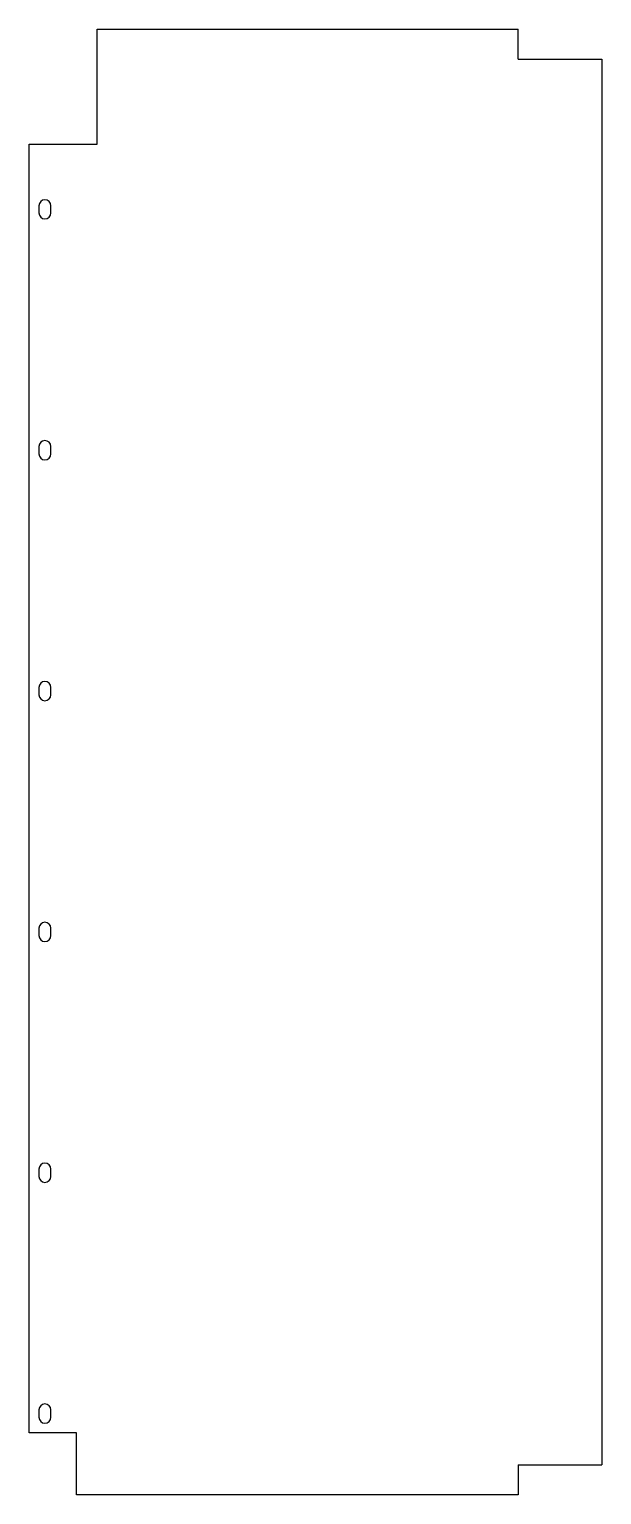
# Model space of a CAD drawing. Header units: inches. Extents: x -25.4 to 4.2, y -1.4 to 74.5.
import ezdxf

# ---------------------------------------------------------------- set-up
doc = ezdxf.new("R2010")
doc.units = ezdxf.units.IN
doc.header["$MEASUREMENT"] = 0

msp = doc.modelspace()

# ---------------------------------------------------------------- linework, layer by layer
at = {"color": 7, "linetype": 'Continuous', "lineweight": 25}
for p, q in [((-21.938, 68.5), (-21.938, 74.45)), ((-21.938, 74.45), (-0.105, 74.45)), ((-0.105, 72.895), (-0.105, 74.45)), ((-0.105, 72.895), (4.225, 72.895)), ((4.225, 72.895), (4.225, 0.105)), ((-25.45, 1.75), (-25.45, 68.5)), ((-25.45, 68.5), (-21.938, 68.5)), ((-24.95, 65.312), (-24.95, 64.938)), ((-24.325, 64.938), (-24.325, 65.312)), ((-24.95, 52.837), (-24.95, 52.462)), ((-24.325, 52.462), (-24.325, 52.837)), ((-24.95, 40.362), (-24.95, 39.987)), ((-24.325, 39.987), (-24.325, 40.362)), ((-24.95, 27.887), (-24.95, 27.512)), ((-24.325, 27.512), (-24.325, 27.887)), ((-24.95, 15.412), (-24.95, 15.037)), ((-24.325, 15.037), (-24.325, 15.412)), ((-24.95, 2.938), (-24.95, 2.562)), ((-24.325, 2.562), (-24.325, 2.938)), ((-23, 1.75), (-25.45, 1.75)), ((-23, -1.45), (-23, 1.75)), ((-0.105, 0.105), (4.225, 0.105)), ((-0.105, 0.105), (-0.105, -1.45)), ((-0.105, -1.45), (-23, -1.45))]:
    msp.add_line(p, q, dxfattribs=at)
for centre, start, end in [((-24.637, 65.312), 0, 180), ((-24.637, 64.938), 180, 0), ((-24.637, 52.837), 360, 180), ((-24.637, 52.462), 180, 0), ((-24.637, 40.362), 0, 180), ((-24.637, 39.987), 180, 0), ((-24.637, 27.887), 0, 180), ((-24.637, 27.512), 180, 0), ((-24.637, 15.412), 0, 180), ((-24.637, 15.037), 180, 0), ((-24.637, 2.938), 0, 180), ((-24.637, 2.562), 180, 0)]:
    msp.add_arc(centre, 0.312, start, end, dxfattribs=at)

doc.saveas('drawing.dxf')
